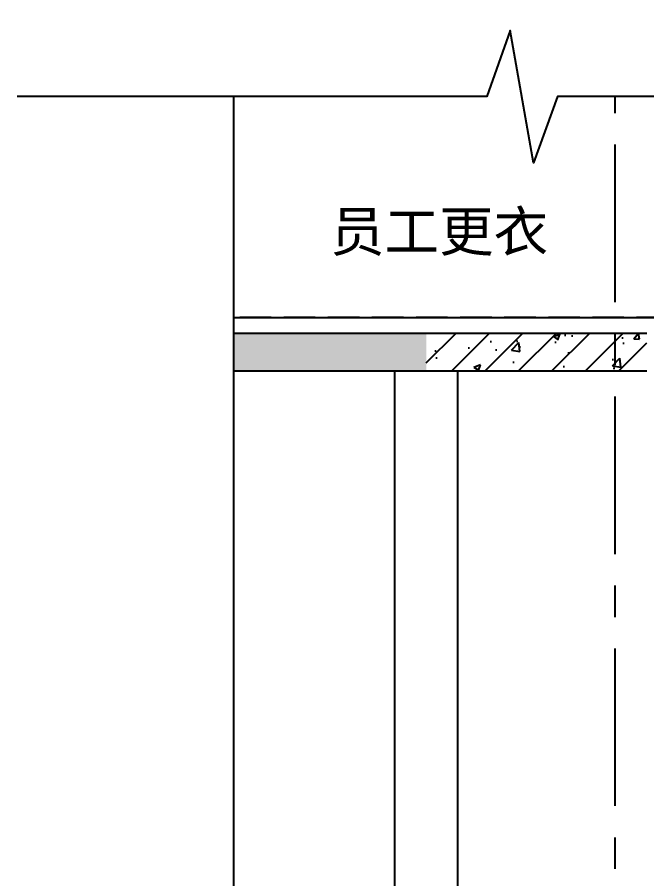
# Model space of a CAD drawing. Extents: x 220580 to 2027826, y -309201 to 71987.
# Drawn here: x 322022 to 324020, y -193330 to -190594 of the extents above; entities that cross this region are included whole.
import ezdxf

# ---------------------------------------------------------------- set-up
doc = ezdxf.new("R2010")
doc.units = 0
for name, pattern in [('CENTER', [2, 1.25, -0.25, 0.25, -0.25]), ('DASH', [0.35, 0.25, -0.1]), ('ZN-DOT', [0.25, 0, -0.25])]:
    doc.linetypes.add(name, pattern=pattern)
for name, color, linetype in [('!ZN6-层高线-8', 8, 'ZN-DOT'), ('1 轴线 辅助线', 1, 'CENTER'), ('20剖面图$0$PUB_HATCH', 8, 'Continuous'), ('A-SFCE', 30, 'Continuous'), ('AS-COLN', 6, 'Continuous'), ('AS-WALL', 40, 'Continuous'), ('DIM', 173, 'Continuous'), ('DIM_SYMB', 3, 'Continuous'), ('PUB_HATCH', 8, 'Continuous'), ('PUB_TEXT', 7, 'Continuous')]:
    doc.layers.add(name, color=color, linetype=linetype)
doc.styles.add('DHTEXT-1', font='ROMANS.shx', dxfattribs={"width": 0.7, "bigfont": 'CHINESE.shx'})
doc.styles.add('图框', font='')
doc.styles.get('图框').set_extended_font_data('SimSun')
doc.dimstyles.new('ZN200', dxfattribs={"dimscale": 200, "dimtxt": 2.5, "dimasz": 1.5, "dimexe": 1, "dimexo": 2, "dimgap": 0.9, "dimtad": 1, "dimdec": 0, "dimdsep": 46, "dimtxsty": 'DHTEXT-1', "dimblk": 'ARCHTICK', "dimcen": 2.5, "dimclrd": 173, "dimclre": 173, "dimclrt": 7, "dimazin": 2, "dimtfac": 1, "dimtdec": 0, "dimtix": 1, "dimtmove": 2, "dimatfit": 3, "dimfxl": 0, "dimtolj": 1, "dimtzin": 0, "dimarcsym": 0})

# ---------------------------------------------------------------- blocks, each defined once
blk = doc.blocks.new('_ArchTick')
at = {"color": 0, "linetype": 'ByBlock', "const_width": 0.4}
blk.add_lwpolyline([(-0.5, -0.5), (0.5, 0.5)], dxfattribs=at)
blk = doc.blocks.new('*D1382')
at = {"layer": 'Defpoints', "color": 0, "ltscale": 2000, "transparency": 16777216}
for p in [(324620.4, -189879.1), (324320.4, -191150.4), (324620.4, -191150.4)]:
    blk.add_point(p, dxfattribs=at)
at = {"layer": 'DIM', "color": 173, "linetype": 'ByBlock', "lineweight": -2, "ltscale": 2000, "transparency": 16777216}
for p, q in [((324320.4, -190750.4), (324320.4, -189679.1)), ((324620.4, -190750.4), (324620.4, -189679.1)), ((324320.4, -189879.1), (324020.4, -189879.1)), ((324320.4, -189879.1), (324620.4, -189879.1)), ((324620.4, -189879.1), (324920.4, -189879.1))]:
    blk.add_line(p, q, dxfattribs=at)
at = {"layer": 'DIM', "color": 173, "lineweight": -2, "ltscale": 2000, "transparency": 16777216, "xscale": 300, "yscale": 300, "zscale": 300}
blk.add_blockref('_ArchTick', (324320.4, -189879.1), dxfattribs=at)
at = {"layer": 'DIM', "color": 173, "lineweight": -2, "ltscale": 2000, "transparency": 16777216, "xscale": 300, "yscale": 300, "zscale": 300, "rotation": 180}
blk.add_blockref('_ArchTick', (324620.4, -189879.1), dxfattribs=at)
at = {"layer": 'DIM', "color": 7, "ltscale": 2000, "transparency": 16777216, "insert": (324470.4, -189449.1), "char_height": 500, "attachment_point": 5, "style": 'DHTEXT-1'}
blk.add_mtext('\\A1;300', dxfattribs=at)

msp = doc.modelspace()

# ---------------------------------------------------------------- hatches: boundary and pattern name
at = {"layer": '20剖面图$0$PUB_HATCH'}
h = msp.add_hatch(dxfattribs=at)
h.set_pattern_fill('钢筋混凝土', color=256, scale=30, style=0)
h.set_pattern_definition([(45, (0, -1864.91), (-53.033009, 53.033009), []), (50, (0, -1864.9), (215.178055, -18.82564), [22.5, -247.5]), (355, (0, -1864.9), (-41.6254, 225.65764), [18, -198]), (100.4514, (17.93, -1866.48), (173.55281, 206.83186), [19.12206, -210.34263]), (46.1842, (0, -1804.9), (320.17231, -49.6557), [33.75, -371.25]), (96.6356, (26.68, -1809.05), (280.3988, 292.23536), [28.6831, -315.5139]), (351.1842, (0, -1804.9), (280.39858, 292.23558), [27, -297]), (21, (30, -1819.9), (179.072116, -120.78567), [22.5, -247.5]), (326, (30, -1819.9), (72.9946, 217.54501), [18, -198]), (71.4514, (44.92, -1829.97), (252.06679, 96.75915), [19.12206, -210.34263]), (37.5, (0, -1864.91), (3.647957, 99.868156), [0, -195.6, 0, -201, 0, -198.75]), (7.5, (0, -1864.91), (78.92086, 118.323514), [0, -114.6, 0, -191.1, 0, -75.75]), (327.5, (-66.9, -1864.91), (160.14673, -6.766462), [0, -75, 0, -234, 0, -310.5]), (317.5, (-96.9, -1864.91), (174.95585, 30.031495), [0, -97.5, 0, -155.4, 0, -220.5])])
h.paths.add_polyline_path([(323320.4, -191597.1), (323320.4, -191717.1), (324020.4, -191717.1), (324020.4, -191597.1)])
at = {"layer": 'PUB_HATCH'}
msp.add_hatch(color=256, dxfattribs=at).paths.add_polyline_path([(322708.6, -191717.1), (323320.4, -191717.1), (323320.4, -191597.1), (322708.6, -191597.1)])

# ---------------------------------------------------------------- linework, layer by layer
at = {"layer": '!ZN6-层高线-8', "linetype": 'DASH', "ltscale": 400}
msp.add_line((329268.1, -191547.1), (322708.6, -191547.1), dxfattribs=at)
at = {"layer": '1 轴线 辅助线', "ltscale": 400}
msp.add_line((323920.4, -197898.5), (323920.4, -190846.2), dxfattribs=at)
at = {"layer": 'A-SFCE'}
msp.add_line((322708.6, -191547.1), (324120.4, -191547.1), dxfattribs=at)
at = {"layer": 'AS-COLN'}
for p, q in [((322708.6, -191597.1), (323320.4, -191597.1)), ((322708.6, -191597.1), (322708.6, -191717.1)), ((323320.4, -191597.1), (324020.4, -191597.1)), ((322708.6, -191717.1), (323320.4, -191717.1)), ((323320.4, -191717.1), (324020.4, -191717.1))]:
    msp.add_line(p, q, dxfattribs=at)
at = {"layer": 'AS-WALL'}
for p, q in [((323220.4, -195347.1), (323220.4, -191717.1)), ((323420.4, -195347.1), (323420.4, -191717.1))]:
    msp.add_line(p, q, dxfattribs=at)
at = {"layer": 'DIM_SYMB'}
for points in [[(325228.1, -190846.2), (323737.4, -190846.2), (323661, -191056.2), (323587, -190636.2), (323512.4, -190846.2), (322021.8, -190846.2)], [(322708.6, -190846.2), (322708.6, -193798.3), (322918.6, -193874.7), (322498.6, -193948.8), (322708.6, -194023.3), (322708.6, -196975.3)]]:
    msp.add_lwpolyline(points, dxfattribs=at)

# ---------------------------------------------------------------- texts
at = {"layer": 'PUB_TEXT', "style": '图框'}
msp.add_text('员工更衣', height=126.89, dxfattribs=at).set_placement((323015, -191337.6))

# ---------------------------------------------------------------- dimensions: what is measured, and where the dimension line sits
at = {"layer": 'DIM', "ltscale": 2000}
dim = msp.add_linear_dim(base=(324620.4, -189879.1), p1=(324320.4, -191150.4), p2=(324620.4, -191150.4), dimstyle='ZN200', dxfattribs=at)
dim.commit()
dim.dimension.update_dxf_attribs({"geometry": '*D1382', "text_midpoint": (324470.4, -189449.1)})

doc.saveas('drawing.dxf')
